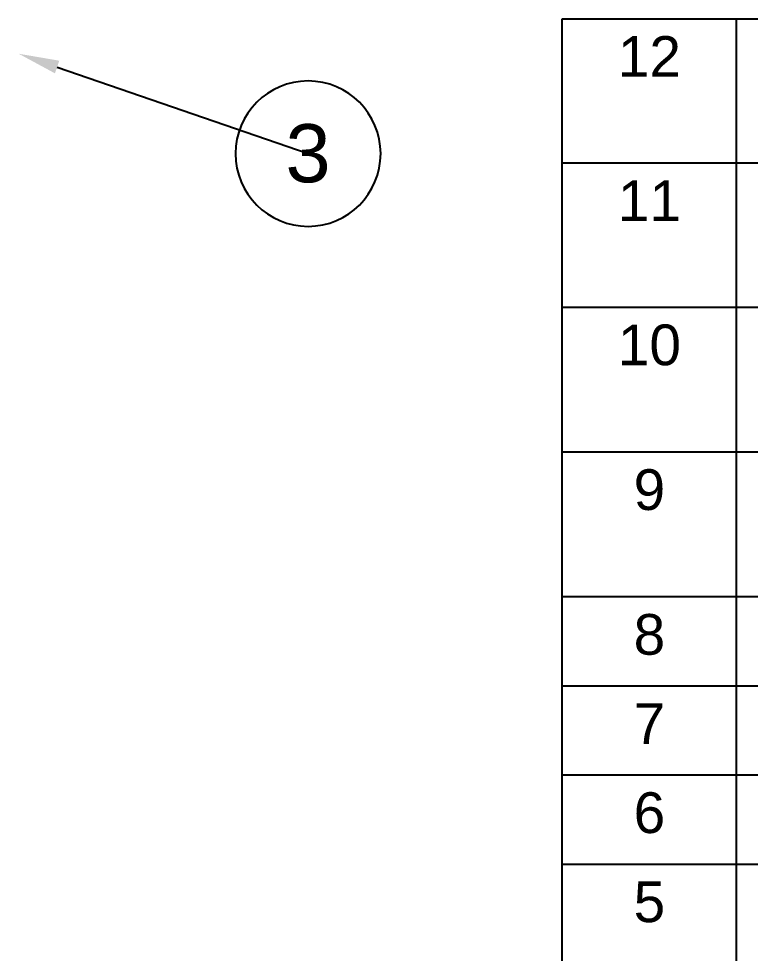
# Model space of a CAD drawing. Header units: millimetres. Extents: x 0 to 594, y 0 to 420.
# Drawn here: x 357.2 to 420.2, y 145.8 to 226.2 of the extents above; entities that cross this region are included whole.
import ezdxf
from ezdxf import colors
from ezdxf.entities.mleader import LeaderData, LeaderLine
from ezdxf.math import Vec2, Vec3

# ---------------------------------------------------------------- set-up
doc = ezdxf.new("R2010")
doc.units = ezdxf.units.MM
doc.header["$LTSCALE"] = 0.75
doc.layers.add('Balloons', color=7, linetype='Continuous', lineweight=25)
doc.layers.add('Parts Lists', color=7, linetype='Continuous', lineweight=25)
doc.styles.get("Standard").update_dxf_attribs({"font": 'arial.ttf'})

# ---------------------------------------------------------------- blocks, each defined once
blk = doc.blocks.new('*T8')
at = {"layer": 'Parts Lists', "color": 0, "linetype": 'ByBlock', "lineweight": -2, "transparency": 16777216}
for p, q in [((0, 169.15075), (180, 169.15075)), ((0, 0), (0, 169.15075)), ((15, 7.666667), (15, 169.15075)), ((30, 7.666667), (30, 169.15075)), ((75, 7.666667), (75, 169.15075)), ((150, 7.666667), (150, 169.15075)), ((180, 0), (180, 169.15075)), ((0, 156.745794), (180, 156.745794)), ((0, 144.350387), (180, 144.350387)), ((0, 131.900068), (180, 131.900068)), ((0, 119.44975), (180, 119.44975)), ((0, 111.783083), (180, 111.783083)), ((0, 104.116417), (180, 104.116417)), ((0, 96.44975), (180, 96.44975)), ((0, 78.087312), (180, 78.087312)), ((0, 59.724875), (180, 59.724875)), ((0, 41.362437), (180, 41.362437)), ((0, 33.695771), (180, 33.695771)), ((0, 15.333333), (180, 15.333333)), ((0, 7.666667), (180, 7.666667)), ((0, 0), (180, 0))]:
    blk.add_line(p, q, dxfattribs=at)
at = {"layer": 'Parts Lists', "color": 0, "transparency": 16777216, "char_height": 3.5}
for s, insert, width, attachment_point in [('12', (7.5, 167.65075), 12, 2), ('1', (22.5, 167.65075), 12, 2), ('Iso K 160 extension tube', (31.5, 167.65075), 42, 1), ('Steel', (151.5, 167.65075), 27, 1), ('11', (7.5, 155.245794), 12, 2), ('2', (22.5, 155.245794), 12, 2), ('Hositrad_ISO160AV', (31.5, 155.245794), 42, 1), ('Steel', (151.5, 155.245794), 27, 1), ('10', (7.5, 142.850387), 12, 2), ('1', (22.5, 142.850387), 12, 2), ('Cryo head connector', (31.5, 142.850387), 42, 1), ('9', (7.5, 130.400068), 12, 2), ('1', (22.5, 130.400068), 12, 2), ('KDE415SA 3D Model', (31.5, 130.400068), 42, 1), ('Steel', (151.5, 130.400068), 27, 1), ('8', (7.5, 117.94975), 12, 2), ('1', (22.5, 117.94975), 12, 2), ('Distancing tube', (31.5, 117.94975), 42, 1), ('Steel', (151.5, 117.94975), 27, 1), ('7', (7.5, 110.283083), 12, 2), ('1', (22.5, 110.283083), 12, 2), ('Federkörper', (31.5, 110.283083), 42, 1), ('Steel', (151.5, 110.283083), 27, 1), ('6', (7.5, 102.616417), 12, 2), ('1', (22.5, 102.616417), 12, 2), ('VAb_SF 160-K', (31.5, 102.616417), 42, 1), ('Steel', (151.5, 102.616417), 27, 1), ('5', (7.5, 94.94975), 12, 2), ('1', (22.5, 94.94975), 12, 2), ('Attachment tube', (31.5, 94.94975), 42, 1), ('Stainless Steel AISI 304', (151.5, 94.94975), 27, 1), ('4', (7.5, 76.587312), 12, 2), ('1', (22.5, 76.587312), 12, 2), ('Flange connector', (31.5, 76.587312), 42, 1), ('Stainless Steel AISI 304', (151.5, 76.587312), 27, 1), ('3', (7.5, 58.224875), 12, 2), ('1', (22.5, 58.224875), 12, 2), ('Inner tube', (31.5, 58.224875), 42, 1), ('Stainless Steel AISI 304', (151.5, 58.224875), 27, 1), ('2', (7.5, 39.862437), 12, 2), ('1', (22.5, 39.862437), 12, 2), ('Thermal conductor', (31.5, 39.862437), 42, 1), ('Copper', (151.5, 39.862437), 27, 1), ('1', (7.5, 32.195771), 12, 2), ('1', (22.5, 32.195771), 12, 2), ('Hositrad_CF100-B v2', (31.5, 32.195771), 42, 1), ('Stainless Steel AISI 304', (151.5, 32.195771), 27, 1), ('Qty', (22.5, 11.5), 12, 5), ('Description', (112.5, 11.5), 72, 5), ('Item', (7.5, 11.5), 12, 5), ('Part Number', (52.5, 11.5), 42, 5), ('Material', (165, 11.5), 27, 5), ('Parts List', (90, 3.833333), 177, 5)]:
    blk.add_mtext(s, dxfattribs=dict(at, insert=insert, width=width, attachment_point=attachment_point))
blk = doc.blocks.new('*B11')
at = {"transparency": 16777216}
for start, end in [(90, 270), (270, 90)]:
    blk.add_arc((0, 0), 6.25, start, end, dxfattribs=at)
at = {"transparency": 16777216, "insert": (0, 0), "char_height": 5, "attachment_point": 5}
blk.add_mtext('3', dxfattribs=at)

msp = doc.modelspace()

# ---------------------------------------------------------------- block references
msp.add_blockref('*T8', (404, 57))

# ---------------------------------------------------------------- leaders
at = {"layer": 'Balloons'}
ml = msp.add_multileader_block('Standard', dxfattribs=at)
ml.set_content('*B11', color=256)
ml.set_leader_properties()
ml.build(insert=Vec2(0, 0))
ml.multileader.update_dxf_attribs({"has_dogleg": 0, "arrow_head_size": 3.5, "block_connection_type": 1})
ctx = ml.context
ctx.base_point, ctx.char_height, ctx.arrow_head_size = Vec3(382.131, 214.543), 3.5, 3.5
ctx.attachment_type = 1
notes = []
notes.append((ctx, [(0, (1, 1, 0), (374.131, 214.543), (1, 0), 8, [(0, [(357.233, 223.136)], 0, [])])]))
ctx.block.insert = Vec3(382.131, 214.543)
for ctx, leaders in notes:
    for number, flags, end, landing, length, lines in leaders:
        leader = LeaderData()
        leader.index, (leader.has_last_leader_line, leader.has_dogleg_vector, leader.attachment_direction) = number, flags
        leader.last_leader_point, leader.dogleg_vector, leader.dogleg_length = Vec3(end), Vec3(landing), length
        for number, points, colour, breaks in lines:
            line = LeaderLine()
            line.index, line.vertices, line.color, line.breaks = number, Vec3.list(points), colors.encode_raw_color(colour), breaks
            leader.lines.append(line)
        ctx.leaders.append(leader)

doc.saveas('drawing.dxf')
